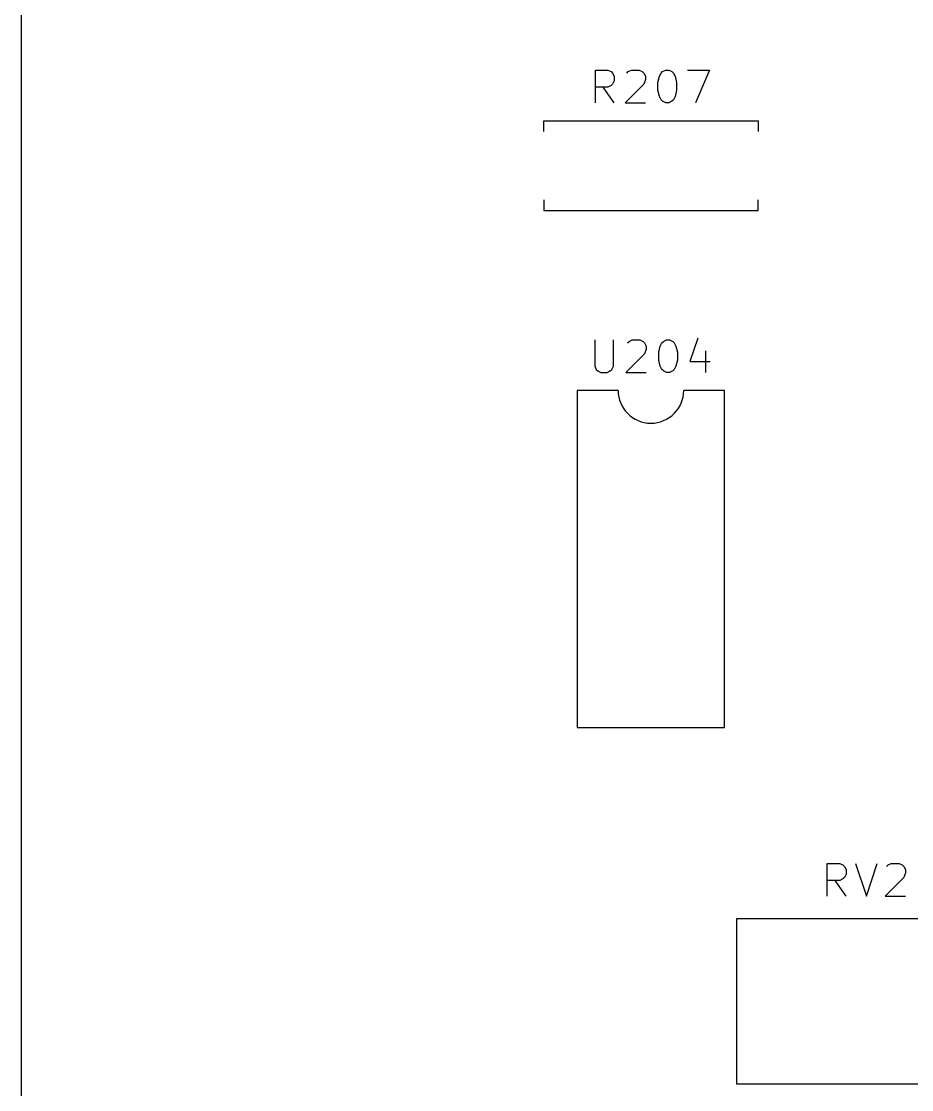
# Model space of a CAD drawing. Header units: millimetres. Extents: x 103 to 306, y -210 to -79.
# Drawn here: x 103.3 to 130.45, y -162.69 to -130.1 of the extents above; entities that cross this region are included whole.
import ezdxf

# ---------------------------------------------------------------- set-up
doc = ezdxf.new("R2010")
doc.units = ezdxf.units.MM
doc.layers.add('Edge.Cuts', color=254, linetype='CONTINUOUS', true_color=0xd0d2cd)
doc.layers.add('F.Silkscreen', color=41, linetype='CONTINUOUS', true_color=0xf2eda1)

msp = doc.modelspace()

# ---------------------------------------------------------------- linework, layer by layer
at = {"layer": 'Edge.Cuts', "linetype": 'CONTINUOUS'}
msp.add_line((103.3, -205.2), (103.3, -84.2), dxfattribs=at)
at = {"layer": 'F.Silkscreen', "linetype": 'CONTINUOUS'}
for p, q in [((120.809524, -132.584819), (120.809524, -131.584819)), ((120.809524, -131.584819), (121.190476, -131.584819)), ((121.190476, -131.584819), (121.285714, -131.632438)), ((121.285714, -131.632438), (121.333333, -131.680057)), ((121.761905, -131.680057), (121.809524, -131.632438)), ((121.809524, -131.632438), (121.904762, -131.584819)), ((121.904762, -131.584819), (122.142857, -131.584819)), ((122.142857, -131.584819), (122.238095, -131.632438)), ((122.238095, -131.632438), (122.285714, -131.680057)), ((122.809524, -131.680057), (122.857143, -131.632438)), ((122.857143, -131.632438), (122.952381, -131.584819)), ((122.952381, -131.584819), (123.047619, -131.584819)), ((123.047619, -131.584819), (123.142857, -131.632438)), ((123.142857, -131.632438), (123.190476, -131.680057)), ((123.619048, -131.584819), (124.285714, -131.584819)), ((124.285714, -131.584819), (123.857143, -132.584819)), ((121.333333, -131.680057), (121.380952, -131.775295)), ((121.380952, -131.918152), (121.333333, -132.01339)), ((121.380952, -131.775295), (121.380952, -131.918152)), ((122.285714, -131.680057), (122.333333, -131.775295)), ((122.333333, -131.870533), (122.285714, -132.01339)), ((122.333333, -131.775295), (122.333333, -131.870533)), ((122.714286, -131.965771), (122.761905, -131.775295)), ((122.714286, -132.203866), (122.714286, -131.965771)), ((122.761905, -131.775295), (122.809524, -131.680057)), ((123.190476, -131.680057), (123.238095, -131.775295)), ((123.238095, -131.775295), (123.285714, -131.965771)), ((123.285714, -131.965771), (123.285714, -132.203866)), ((121.190476, -132.108628), (120.809524, -132.108628)), ((121.380952, -132.584819), (121.047619, -132.108628)), ((121.285714, -132.061009), (121.190476, -132.108628)), ((121.333333, -132.01339), (121.285714, -132.061009)), ((122.285714, -132.01339), (121.714286, -132.584819)), ((122.761905, -132.394342), (122.714286, -132.203866)), ((123.285714, -132.203866), (123.238095, -132.394342)), ((121.714286, -132.584819), (122.333333, -132.584819)), ((122.809524, -132.48958), (122.761905, -132.394342)), ((122.857143, -132.5372), (122.809524, -132.48958)), ((122.952381, -132.584819), (122.857143, -132.5372)), ((123.047619, -132.584819), (122.952381, -132.584819)), ((123.142857, -132.5372), (123.047619, -132.584819)), ((123.190476, -132.48958), (123.142857, -132.5372)), ((123.238095, -132.394342), (123.190476, -132.48958)), ((119.23, -133.13), (125.77, -133.13)), ((119.23, -133.46), (119.23, -133.13)), ((125.77, -133.13), (125.77, -133.46)), ((119.23, -135.54), (119.23, -135.87)), ((125.77, -135.87), (125.77, -135.54)), ((119.23, -135.87), (125.77, -135.87)), ((120.785714, -139.814819), (120.785714, -140.624342)), ((121.357142, -140.624342), (121.357142, -139.814819)), ((121.833333, -139.862438), (121.928571, -139.814819)), ((121.928571, -139.814819), (122.166666, -139.814819)), ((122.166666, -139.814819), (122.261904, -139.862438)), ((122.880952, -139.862438), (122.97619, -139.814819)), ((122.97619, -139.814819), (123.071428, -139.814819)), ((123.071428, -139.814819), (123.166666, -139.862438)), ((123.928571, -139.7672), (123.690476, -140.481485)), ((121.785714, -139.910057), (121.833333, -139.862438)), ((122.261904, -139.862438), (122.309523, -139.910057)), ((122.309523, -139.910057), (122.357142, -140.005295)), ((122.357142, -140.100533), (122.309523, -140.24339)), ((122.357142, -140.005295), (122.357142, -140.100533)), ((122.738095, -140.195771), (122.785714, -140.005295)), ((122.785714, -140.005295), (122.833333, -139.910057)), ((122.833333, -139.910057), (122.880952, -139.862438)), ((123.166666, -139.862438), (123.214285, -139.910057)), ((123.214285, -139.910057), (123.261904, -140.005295)), ((123.261904, -140.005295), (123.309523, -140.195771)), ((122.309523, -140.24339), (121.738095, -140.814819)), ((122.738095, -140.433866), (122.738095, -140.195771)), ((122.785714, -140.624342), (122.738095, -140.433866)), ((123.309523, -140.433866), (123.261904, -140.624342)), ((123.309523, -140.195771), (123.309523, -140.433866)), ((124.166666, -140.148152), (124.166666, -140.814819)), ((120.785714, -140.624342), (120.833333, -140.71958)), ((120.833333, -140.71958), (120.880952, -140.7672)), ((120.880952, -140.7672), (120.97619, -140.814819)), ((121.166666, -140.814819), (121.261904, -140.7672)), ((121.261904, -140.7672), (121.309523, -140.71958)), ((121.309523, -140.71958), (121.357142, -140.624342)), ((122.833333, -140.71958), (122.785714, -140.624342)), ((122.880952, -140.7672), (122.833333, -140.71958)), ((122.97619, -140.814819), (122.880952, -140.7672)), ((123.166666, -140.7672), (123.071428, -140.814819)), ((123.214285, -140.71958), (123.166666, -140.7672)), ((123.261904, -140.624342), (123.214285, -140.71958)), ((123.690476, -140.481485), (124.309523, -140.481485)), ((120.97619, -140.814819), (121.166666, -140.814819)), ((121.738095, -140.814819), (122.357142, -140.814819)), ((123.071428, -140.814819), (122.97619, -140.814819)), ((120.25, -141.36), (120.25, -151.64)), ((121.5, -141.36), (120.25, -141.36)), ((124.75, -141.36), (123.5, -141.36)), ((124.75, -151.64), (124.75, -141.36)), ((120.25, -151.64), (124.75, -151.64)), ((127.880952, -156.789819), (127.880952, -155.789819)), ((127.880952, -155.789819), (128.261904, -155.789819)), ((128.261904, -155.789819), (128.357142, -155.837438)), ((128.738095, -155.789819), (129.071428, -156.789819)), ((129.071428, -156.789819), (129.404761, -155.789819)), ((129.738095, -155.837438), (129.833333, -155.789819)), ((129.833333, -155.789819), (130.071428, -155.789819)), ((130.071428, -155.789819), (130.166666, -155.837438)), ((128.357142, -155.837438), (128.404761, -155.885057)), ((128.404761, -155.885057), (128.45238, -155.980295)), ((128.45238, -155.980295), (128.45238, -156.123152)), ((129.690476, -155.885057), (129.738095, -155.837438)), ((130.166666, -155.837438), (130.214285, -155.885057)), ((130.214285, -155.885057), (130.261904, -155.980295)), ((130.261904, -156.075533), (130.214285, -156.21839)), ((130.261904, -155.980295), (130.261904, -156.075533)), ((128.261904, -156.313628), (127.880952, -156.313628)), ((128.45238, -156.789819), (128.119047, -156.313628)), ((128.357142, -156.266009), (128.261904, -156.313628)), ((128.404761, -156.21839), (128.357142, -156.266009)), ((128.45238, -156.123152), (128.404761, -156.21839)), ((130.214285, -156.21839), (129.642857, -156.789819)), ((129.642857, -156.789819), (130.261904, -156.789819)), ((125.125, -157.475), (134.875, -157.475)), ((125.125, -162.525), (125.125, -157.475)), ((134.875, -162.525), (125.125, -162.525))]:
    msp.add_line(p, q, dxfattribs=at)
at = {"layer": 'F.Silkscreen'}
msp.add_arc((122.5, -141.36), 1, -180, 0, dxfattribs=at)

doc.saveas('drawing.dxf')
